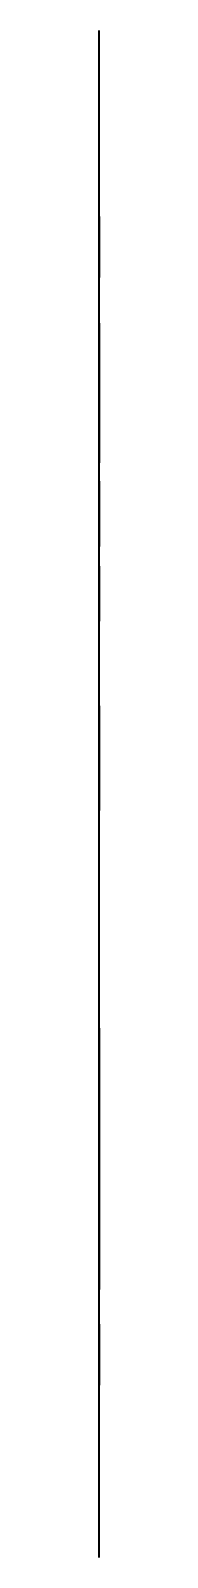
# Model space of a CAD drawing. Header units: millimetres. Extents: x -42700 to 155289, y -7931 to 68797.
# Drawn here: x 84320 to 84320, y 22455 to 24202 of the extents above; entities that cross this region are included whole.
import ezdxf

# ---------------------------------------------------------------- set-up
doc = ezdxf.new("R2010")
doc.units = ezdxf.units.MM
doc.linetypes.add('DASHDOT', pattern=[25.4, 12.7, -6.35, 0, -6.35])
doc.layers.add('16 cortes', color=8, linetype='Continuous')
doc.styles.add('ROMANS', font='romans')

msp = doc.modelspace()

# ---------------------------------------------------------------- linework, layer by layer
at = {"layer": '16 cortes', "color": 8, "extrusion": (-1, 0, 0), "elevation": -84319.537}
for points in [[(-22455.19, 2933.429), (-24202.055, 2933.429)], [(-22455.19, -0.052), (-24202.055, -0.052)]]:
    msp.add_lwpolyline(points, dxfattribs=at)
at = {"layer": '16 cortes', "color": 9, "extrusion": (-1, 0, 0), "elevation": -84319.537}
for points in [[(-23989.283, 2933.429), (-23919.438, 2933.429), (-23919.438, -0.052), (-23989.283, -0.052)], [(-22722.099, 2933.429), (-22652.254, 2933.429), (-22652.254, -0.052), (-22722.099, -0.052)]]:
    msp.add_lwpolyline(points, close=True, dxfattribs=at)
at = {"layer": '16 cortes', "color": 8, "extrusion": (-1, 0, 0), "elevation": -84319.537, "flags": 128}
for points in [[(-23919.63, 2933.377), (-23919.63, 0), (-23919.63, 2933.377), (-23989.248, 2933.377), (-23989.248, 0), (-23989.248, 2933.377)], [(-23919.63, 0), (-23989.248, 0)], [(-22722.064, 2933.377), (-22652.446, 2933.377), (-22652.446, 0), (-22722.064, 0), (-22652.446, 0), (-22652.446, 2933.377), (-22722.064, 2933.377), (-22722.064, 0)]]:
    msp.add_lwpolyline(points, close=True, dxfattribs=at)
at = {"layer": '16 cortes', "color": 2, "extrusion": (-1, 0, 0), "elevation": -84319.537}
for points in [[(-23671.76, 2244.959), (-23903.081, 2244.959)], [(-23787.421, 2346.211), (-23787.421, 2143.706)], [(-23483.599, 2372.176), (-23714.92, 2372.176)], [(-23649.186, 2457.721), (-23649.186, 2286.632)], [(-23557.662, 2457.721), (-23557.662, 2286.632)]]:
    msp.add_lwpolyline(points, dxfattribs=at)
at = {"layer": '16 cortes', "color": 3, "linetype": 'DASHDOT', "ltscale": 0.075, "extrusion": (-1, 0, 0), "elevation": -84319.537}
for points in [[(-22726.59, 2446.648), (-23095.615, 2446.648)], [(-22911.103, 2532.192), (-22911.103, 2361.103)]]:
    msp.add_lwpolyline(points, dxfattribs=at)
at = {"layer": '16 cortes', "color": 2, "extrusion": (-1, 0, 0), "elevation": -84319.537, "flags": 128}
for points in [[(-23060.624, 2496.539), (-22761.595, 2496.539)], [(-22761.595, 2396.771), (-23060.624, 2396.771), (-22761.595, 2396.771)], [(-23060.624, 2396.771), (-23060.624, 2496.539)], [(-22761.595, 2496.539), (-22761.595, 2396.771), (-22761.595, 2496.539)]]:
    msp.add_lwpolyline(points, close=True, dxfattribs=at)
at = {"layer": '16 cortes', "color": 2, "extrusion": (-1, 0, 0)}
for centre, radius in [((-23787.421, 2244.959, -84319.537), 79.823), ((-23649.186, 2372.176, -84319.537), 37.417), ((-23557.662, 2372.176, -84319.537), 31.43)]:
    msp.add_circle(centre, radius, dxfattribs=at)
at = {"layer": '16 cortes', "color": 2, "linetype": 'Continuous', "ltscale": 0.1, "extrusion": (-1, 0, 0)}
for centre, radius in [((-23369.739, 2799.948, -84319.537), 59.867), ((-22944.851, 2876.443, -84319.537), 19.956), ((-22877.354, 2876.443, -84319.537), 19.956)]:
    msp.add_circle(centre, radius, dxfattribs=at)

# ---------------------------------------------------------------- texts
at = {"layer": '16 cortes', "color": 7, "linetype": 'Continuous', "extrusion": (-1, 0, 0), "style": 'ROMANS', "width": 0.85}
for s, p in [('A.POTABLE', (-23681.811, 2217.912, -84319.537)), ('G.COMUN', (-23564.408, 2684.638, -84319.537)), ('G.COMUN', (-23055.918, 2225.548, -84319.537)), ('T.P', (-23041.026, 2797.852, -84319.537)), ('E.P.C', (-22997.77, 2286.217, -84319.537)), ('T.S', (-22862.694, 2797.852, -84319.537))]:
    msp.add_text(s, height=49.8891, dxfattribs=at).set_placement(p)
at = {"layer": '16 cortes', "color": 7, "linetype": 'Continuous', "extrusion": (-1, 0, 0), "style": 'ROMANS'}
msp.add_text('PASILLO', height=49.8891, dxfattribs=at).set_placement((-23539.698, 30.552, -84319.537))

doc.saveas('drawing.dxf')
